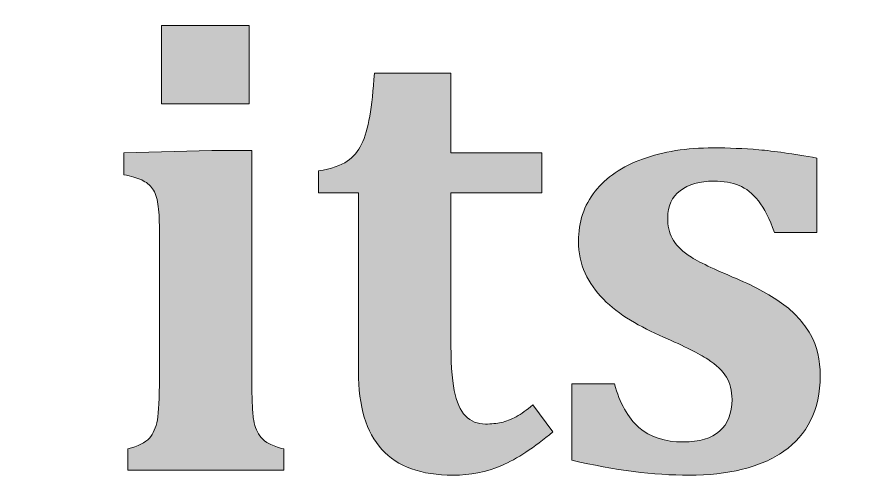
# Model space of a CAD drawing. Header units: inches. Extents: x 233 to 847, y -872 to -208.
# Drawn here: x 387.4 to 586.9, y -872.4 to -763.5 of the extents above; entities that cross this region are included whole.
import ezdxf

# ---------------------------------------------------------------- set-up
doc = ezdxf.new("R2010")
doc.units = ezdxf.units.IN
doc.header["$MEASUREMENT"] = 0
doc.layers.add('Layer 1', color=7, linetype='Continuous')

# ---------------------------------------------------------------- blocks, each defined once
blk = doc.blocks.new('block 3')
at = {"layer": 'Layer 1', "lineweight": 0}
blk.add_open_spline([(389.32, -520.78), (386.34, -520.78), (383.52, -520.71), (380.85, -520.56), (378.18, -520.41), (375.35, -520.19), (372.38, -519.89), (372.38, -519.89), (370.15, -519.89), (370.15, -519.89), (370.15, -519.89), (370.15, -520.78), (370.15, -520.78), (375.2, -523.16), (377.43, -525.98), (376.84, -529.25), (373.87, -548.26), (370.89, -566.31), (367.93, -583.39), (364.95, -600.48), (362.13, -616.74), (359.46, -632.19), (359.46, -632.19), (357.23, -645.11), (357.23, -645.11), (378.62, -645.41), (405.95, -642.29), (439.23, -635.75), (444.27, -634.57), (446.8, -635.31), (446.8, -637.98), (446.8, -640.65), (444.72, -644.07), (440.56, -648.23), (438.18, -650.61), (434.25, -652.84), (428.75, -654.91), (423.25, -657), (416.65, -659.08), (408.92, -661.15), (403.28, -662.34), (395.7, -663.31), (386.2, -664.05), (376.69, -664.79), (365.7, -665.16), (353.22, -665.16), (348.47, -688.94), (343.93, -711.06), (339.63, -731.56), (335.32, -752.06), (331.39, -770.48), (327.82, -786.82), (326.33, -792.76), (324.33, -797.21), (321.81, -800.19), (319.28, -803.15), (316.68, -804.64), (314.01, -804.64), (311.33, -804.64), (308.58, -803.6), (305.76, -801.52), (302.94, -799.44), (300.49, -796.85), (298.41, -793.73), (296.33, -790.61), (294.77, -787.26), (293.73, -783.7), (292.69, -780.14), (292.46, -777.01), (293.06, -774.34), (294.25, -768.4), (296.03, -760.6), (298.41, -750.95), (300.78, -741.3), (303.31, -730.23), (305.99, -717.75), (305.99, -717.75), (318.46, -664.72), (318.46, -664.72), (312.52, -665.02), (307.32, -665.02), (302.87, -664.72), (298.41, -664.43), (295.44, -663.68), (293.95, -662.49), (293.06, -661.6), (292.46, -660.04), (292.17, -657.81), (291.87, -655.58), (292.02, -653.28), (292.62, -650.9), (293.21, -648.53), (294.18, -646.38), (295.51, -644.44), (296.85, -642.51), (298.7, -641.54), (301.08, -641.54), (302.27, -641.54), (305.02, -641.92), (309.33, -642.66), (313.63, -643.4), (318.31, -643.48), (323.36, -642.88), (327.82, -622.98), (331.9, -603), (335.62, -582.95), (339.33, -562.89), (342.37, -544.11), (344.75, -526.57), (345.35, -522.12), (348.47, -519.6), (354.11, -519), (354.11, -519), (354.56, -518.11), (354.56, -518.11), (346.24, -516.92), (337.99, -515.88), (329.83, -514.99), (321.65, -514.1), (313.56, -513.65), (305.54, -513.65), (294.25, -513.65), (283.63, -515.07), (273.68, -517.89), (263.73, -520.71), (254.74, -526.13), (246.72, -534.15), (243.15, -538.01), (240.33, -540.1), (238.25, -540.39), (236.18, -540.69), (234.76, -540.1), (234.02, -538.61), (233.28, -537.12), (233.2, -534.89), (233.79, -531.92), (234.39, -528.96), (235.88, -526.13), (238.25, -523.45), (242.12, -517.81), (247.24, -513.14), (253.62, -509.42), (260.02, -505.71), (266.99, -502.81), (274.57, -500.73), (282.14, -498.65), (290.17, -497.16), (298.63, -496.27), (307.1, -495.38), (315.64, -494.93), (324.26, -494.93), (333.76, -494.93), (343.04, -495.31), (352.11, -496.05), (361.17, -496.8), (369.41, -497.46), (376.84, -498.05), (376.84, -498.05), (389.76, -499.39), (389.76, -499.39), (401.94, -499.99), (415.01, -500.51), (428.98, -500.95), (442.94, -501.4), (456.75, -501.62), (470.42, -501.62), (483.19, -501.62), (495.52, -501.4), (507.41, -500.95), (519.29, -500.51), (529.83, -499.61), (539.05, -498.28), (548.25, -496.94), (555.61, -495.23), (561.1, -493.15), (566.6, -491.08), (569.5, -488.4), (569.8, -485.13), (570.09, -481.27), (566.52, -476.96), (559.1, -472.21), (561.47, -470.13), (564.45, -469.09), (568.01, -469.09), (571.58, -469.09), (574.92, -469.98), (578.04, -471.76), (581.16, -473.55), (583.53, -476.15), (585.17, -479.56), (586.8, -482.98), (586.88, -487.07), (585.39, -491.82), (583.01, -499.54), (578.93, -505.93), (573.14, -510.98), (567.34, -516.03), (560.36, -519.97), (552.19, -522.79), (544.02, -525.61), (534.96, -527.62), (525.01, -528.8), (515.05, -529.99), (505.03, -530.58), (494.93, -530.58), (480.07, -530.58), (465.52, -529.77), (451.26, -528.13), (437, -526.5), (424.37, -524.94), (413.38, -523.45), (408.03, -522.86), (403.28, -522.27), (399.12, -521.67), (394.96, -521.08), (391.69, -520.78), (389.32, -520.78)], degree=3, knots=[0, 0, 0, 0, 1, 1, 1, 2, 2, 2, 3, 3, 3, 4, 4, 4, 5, 5, 5, 6, 6, 6, 7, 7, 7, 8, 8, 8, 9, 9, 9, 10, 10, 10, 11, 11, 11, 12, 12, 12, 13, 13, 13, 14, 14, 14, 15, 15, 15, 16, 16, 16, 17, 17, 17, 18, 18, 18, 19, 19, 19, 20, 20, 20, 21, 21, 21, 22, 22, 22, 23, 23, 23, 24, 24, 24, 25, 25, 25, 26, 26, 26, 27, 27, 27, 28, 28, 28, 29, 29, 29, 30, 30, 30, 31, 31, 31, 32, 32, 32, 33, 33, 33, 34, 34, 34, 35, 35, 35, 36, 36, 36, 37, 37, 37, 38, 38, 38, 39, 39, 39, 40, 40, 40, 41, 41, 41, 42, 42, 42, 43, 43, 43, 44, 44, 44, 45, 45, 45, 46, 46, 46, 47, 47, 47, 48, 48, 48, 49, 49, 49, 50, 50, 50, 51, 51, 51, 52, 52, 52, 53, 53, 53, 54, 54, 54, 55, 55, 55, 56, 56, 56, 57, 57, 57, 58, 58, 58, 59, 59, 59, 60, 60, 60, 61, 61, 61, 62, 62, 62, 63, 63, 63, 64, 64, 64, 65, 65, 65, 66, 66, 66, 67, 67, 67, 68, 68, 68, 69, 69, 69, 70, 70, 70, 71, 71, 71, 72, 72, 72, 72], dxfattribs=at)
blk = doc.blocks.new('block 7')
at = {"layer": 'Layer 1', "true_color": 0x040404}
h = blk.add_hatch(color=18, dxfattribs=at)
h.dxf.hatch_style = 2
edge = h.paths.add_edge_path()
edge.add_spline(control_points=[(413.72, -866.14), (416.2, -865.48), (417.91, -864.62), (418.85, -863.56), (419.78, -862.5), (420.42, -861.05), (420.75, -859.23), (421.07, -857.41), (421.24, -854.09), (421.24, -849.28), (421.24, -849.28), (421.24, -813.98), (421.24, -813.98), (421.24, -811.5), (421.13, -809.5), (420.9, -807.98), (420.67, -806.46), (420.24, -805.24), (419.61, -804.33), (418.97, -803.42), (418.11, -802.73), (417.03, -802.24), (415.94, -801.77), (414.53, -801.35), (412.81, -800.99), (412.81, -800.99), (412.81, -795.83), (412.81, -795.83), (412.81, -795.83), (433.69, -795.22), (433.69, -795.22), (433.69, -795.22), (443.18, -795.22), (443.18, -795.22), (443.18, -795.22), (443.18, -849.21), (443.18, -849.21), (443.18, -852.04), (443.22, -854.23), (443.3, -855.78), (443.37, -857.32), (443.49, -858.51), (443.64, -859.35), (443.79, -860.18), (444.01, -860.93), (444.28, -861.58), (444.56, -862.24), (444.93, -862.85), (445.39, -863.41), (445.84, -863.96), (446.5, -864.47), (447.36, -864.93), (448.22, -865.38), (449.36, -865.79), (450.78, -866.14), (450.78, -866.14), (450.78, -871.15), (450.78, -871.15), (450.78, -871.15), (413.72, -871.15), (413.72, -871.15), (413.72, -871.15), (413.72, -866.14), (413.72, -866.14)], knot_values=[0, 0, 0, 0, 1, 1, 1, 2, 2, 2, 3, 3, 3, 4, 4, 4, 5, 5, 5, 6, 6, 6, 7, 7, 7, 8, 8, 8, 9, 9, 9, 10, 10, 10, 11, 11, 11, 12, 12, 12, 13, 13, 13, 14, 14, 14, 15, 15, 15, 16, 16, 16, 17, 17, 17, 18, 18, 18, 19, 19, 19, 20, 20, 20, 21, 21, 21, 21], degree=3, periodic=1)
h.paths.add_polyline_path([(442.58, -765.53), (442.58, -784.14), (421.77, -784.14), (421.77, -765.53)])
h = blk.add_hatch(color=18, dxfattribs=at)
h.dxf.hatch_style = 2
edge = h.paths.add_edge_path()
edge.add_spline(control_points=[(514.64, -862.04), (510.18, -865.84), (506.13, -868.51), (502.49, -870.05), (498.84, -871.59), (494.99, -872.37), (490.94, -872.37), (483.4, -872.37), (477.77, -870.33), (474.05, -866.25), (470.33, -862.18), (468.47, -856.02), (468.47, -847.77), (468.47, -847.77), (468.47, -805.32), (468.47, -805.32), (468.47, -805.32), (458.98, -805.32), (458.98, -805.32), (458.98, -805.32), (458.98, -800.08), (458.98, -800.08), (462.06, -799.58), (464.34, -798.82), (465.81, -797.8), (467.28, -796.79), (468.42, -795.44), (469.23, -793.74), (470.04, -792.05), (470.68, -789.83), (471.16, -787.1), (471.65, -784.36), (472.01, -780.95), (472.27, -776.85), (472.27, -776.85), (490.41, -776.85), (490.41, -776.85), (490.41, -776.85), (490.41, -795.83), (490.41, -795.83), (490.41, -795.83), (512.05, -795.83), (512.05, -795.83), (512.05, -795.83), (512.05, -805.32), (512.05, -805.32), (512.05, -805.32), (490.41, -805.32), (490.41, -805.32), (490.41, -805.32), (490.41, -839.57), (490.41, -839.57), (490.41, -845.29), (490.68, -849.51), (491.21, -852.24), (491.74, -854.98), (492.64, -856.99), (493.91, -858.28), (495.17, -859.57), (496.74, -860.22), (498.61, -860.22), (500.03, -860.22), (501.3, -860.09), (502.41, -859.84), (503.52, -859.59), (504.7, -859.13), (505.94, -858.47), (507.18, -857.81), (508.48, -856.88), (509.85, -855.66), (509.85, -855.66), (514.64, -862.04), (514.64, -862.04)], knot_values=[0, 0, 0, 0, 1, 1, 1, 2, 2, 2, 3, 3, 3, 4, 4, 4, 5, 5, 5, 6, 6, 6, 7, 7, 7, 8, 8, 8, 9, 9, 9, 10, 10, 10, 11, 11, 11, 12, 12, 12, 13, 13, 13, 14, 14, 14, 15, 15, 15, 16, 16, 16, 17, 17, 17, 18, 18, 18, 19, 19, 19, 20, 20, 20, 21, 21, 21, 22, 22, 22, 23, 23, 23, 24, 24, 24, 24], degree=3, periodic=1)
h = blk.add_hatch(color=18, dxfattribs=at)
h.dxf.hatch_style = 2
edge = h.paths.add_edge_path()
edge.add_spline(control_points=[(529.29, -850.65), (530.5, -855.26), (532.43, -858.71), (535.06, -861.02), (537.69, -863.32), (541.21, -864.47), (545.61, -864.47), (549.41, -864.47), (552.28, -863.61), (554.23, -861.89), (556.18, -860.17), (557.16, -857.66), (557.16, -854.37), (557.16, -852.3), (556.71, -850.53), (555.83, -849.06), (554.94, -847.59), (553.47, -846.18), (551.42, -844.84), (549.37, -843.5), (545.87, -841.74), (540.91, -839.57), (538.12, -838.35), (535.5, -837.01), (533.05, -835.54), (530.59, -834.07), (528.45, -832.42), (526.63, -830.57), (524.81, -828.72), (523.37, -826.66), (522.3, -824.38), (521.24, -822.1), (520.71, -819.57), (520.71, -816.79), (520.71, -812.23), (522.03, -808.28), (524.66, -804.94), (527.29, -801.6), (531.05, -799.04), (535.93, -797.27), (540.82, -795.5), (546.4, -794.61), (552.68, -794.61), (556.37, -794.61), (559.99, -794.77), (563.53, -795.07), (567.08, -795.37), (571.66, -796.03), (577.28, -797.04), (577.28, -797.04), (577.28, -814.74), (577.28, -814.74), (577.28, -814.74), (567.25, -814.74), (567.25, -814.74), (566.09, -811.5), (564.81, -808.99), (563.42, -807.22), (562.03, -805.45), (560.5, -804.22), (558.83, -803.54), (557.16, -802.85), (555.16, -802.51), (552.83, -802.51), (549.49, -802.51), (546.83, -803.27), (544.86, -804.79), (542.88, -806.31), (541.89, -808.43), (541.89, -811.17), (541.89, -813.09), (542.25, -814.74), (542.96, -816.1), (543.67, -817.47), (544.93, -818.8), (546.75, -820.09), (548.57, -821.38), (552.09, -823.11), (557.31, -825.29), (562.07, -827.26), (565.94, -829.33), (568.93, -831.48), (571.91, -833.63), (574.19, -836.11), (575.76, -838.92), (577.33, -841.73), (578.11, -845.01), (578.11, -848.75), (578.11, -852.85), (577.35, -856.38), (575.83, -859.35), (574.32, -862.31), (572.19, -864.75), (569.46, -866.67), (566.72, -868.6), (563.45, -870.03), (559.62, -870.96), (555.8, -871.9), (551.59, -872.37), (546.98, -872.37), (538.63, -872.37), (529.34, -871.18), (519.11, -868.8), (519.11, -868.8), (519.11, -850.65), (519.11, -850.65), (519.11, -850.65), (529.29, -850.65), (529.29, -850.65)], knot_values=[0, 0, 0, 0, 1, 1, 1, 2, 2, 2, 3, 3, 3, 4, 4, 4, 5, 5, 5, 6, 6, 6, 7, 7, 7, 8, 8, 8, 9, 9, 9, 10, 10, 10, 11, 11, 11, 12, 12, 12, 13, 13, 13, 14, 14, 14, 15, 15, 15, 16, 16, 16, 17, 17, 17, 18, 18, 18, 19, 19, 19, 20, 20, 20, 21, 21, 21, 22, 22, 22, 23, 23, 23, 24, 24, 24, 25, 25, 25, 26, 26, 26, 27, 27, 27, 28, 28, 28, 29, 29, 29, 30, 30, 30, 31, 31, 31, 32, 32, 32, 33, 33, 33, 34, 34, 34, 35, 35, 35, 36, 36, 36, 36], degree=3, periodic=1)
at = {"layer": 'Layer 1', "lineweight": 0}
blk.add_lwpolyline([(442.58, -765.53), (442.58, -784.14), (421.77, -784.14), (421.77, -765.53), (442.58, -765.53)], dxfattribs=at)
for points, knots in [([(514.64, -862.04), (510.18, -865.84), (506.13, -868.51), (502.49, -870.05), (498.84, -871.59), (494.99, -872.37), (490.94, -872.37), (483.4, -872.37), (477.77, -870.33), (474.05, -866.25), (470.33, -862.18), (468.47, -856.02), (468.47, -847.77), (468.47, -847.77), (468.47, -805.32), (468.47, -805.32), (468.47, -805.32), (458.98, -805.32), (458.98, -805.32), (458.98, -805.32), (458.98, -800.08), (458.98, -800.08), (462.06, -799.58), (464.34, -798.82), (465.81, -797.8), (467.28, -796.79), (468.42, -795.44), (469.23, -793.74), (470.04, -792.05), (470.68, -789.83), (471.16, -787.1), (471.65, -784.36), (472.01, -780.95), (472.27, -776.85), (472.27, -776.85), (490.41, -776.85), (490.41, -776.85), (490.41, -776.85), (490.41, -795.83), (490.41, -795.83), (490.41, -795.83), (512.05, -795.83), (512.05, -795.83), (512.05, -795.83), (512.05, -805.32), (512.05, -805.32), (512.05, -805.32), (490.41, -805.32), (490.41, -805.32), (490.41, -805.32), (490.41, -839.57), (490.41, -839.57), (490.41, -845.29), (490.68, -849.51), (491.21, -852.24), (491.74, -854.98), (492.64, -856.99), (493.91, -858.28), (495.17, -859.57), (496.74, -860.22), (498.61, -860.22), (500.03, -860.22), (501.3, -860.09), (502.41, -859.84), (503.52, -859.59), (504.7, -859.13), (505.94, -858.47), (507.18, -857.81), (508.48, -856.88), (509.85, -855.66), (509.85, -855.66), (514.64, -862.04), (514.64, -862.04)], [0, 0, 0, 0, 1, 1, 1, 2, 2, 2, 3, 3, 3, 4, 4, 4, 5, 5, 5, 6, 6, 6, 7, 7, 7, 8, 8, 8, 9, 9, 9, 10, 10, 10, 11, 11, 11, 12, 12, 12, 13, 13, 13, 14, 14, 14, 15, 15, 15, 16, 16, 16, 17, 17, 17, 18, 18, 18, 19, 19, 19, 20, 20, 20, 21, 21, 21, 22, 22, 22, 23, 23, 23, 24, 24, 24, 24]), ([(413.72, -866.14), (416.2, -865.48), (417.91, -864.62), (418.85, -863.56), (419.78, -862.5), (420.42, -861.05), (420.75, -859.23), (421.07, -857.41), (421.24, -854.09), (421.24, -849.28), (421.24, -849.28), (421.24, -813.98), (421.24, -813.98), (421.24, -811.5), (421.13, -809.5), (420.9, -807.98), (420.67, -806.46), (420.24, -805.24), (419.61, -804.33), (418.97, -803.42), (418.11, -802.73), (417.03, -802.24), (415.94, -801.77), (414.53, -801.35), (412.81, -800.99), (412.81, -800.99), (412.81, -795.83), (412.81, -795.83), (412.81, -795.83), (433.69, -795.22), (433.69, -795.22), (433.69, -795.22), (443.18, -795.22), (443.18, -795.22), (443.18, -795.22), (443.18, -849.21), (443.18, -849.21), (443.18, -852.04), (443.22, -854.23), (443.3, -855.78), (443.37, -857.32), (443.49, -858.51), (443.64, -859.35), (443.79, -860.18), (444.01, -860.93), (444.28, -861.58), (444.56, -862.24), (444.93, -862.85), (445.39, -863.41), (445.84, -863.96), (446.5, -864.47), (447.36, -864.93), (448.22, -865.38), (449.36, -865.79), (450.78, -866.14), (450.78, -866.14), (450.78, -871.15), (450.78, -871.15), (450.78, -871.15), (413.72, -871.15), (413.72, -871.15), (413.72, -871.15), (413.72, -866.14), (413.72, -866.14)], [0, 0, 0, 0, 1, 1, 1, 2, 2, 2, 3, 3, 3, 4, 4, 4, 5, 5, 5, 6, 6, 6, 7, 7, 7, 8, 8, 8, 9, 9, 9, 10, 10, 10, 11, 11, 11, 12, 12, 12, 13, 13, 13, 14, 14, 14, 15, 15, 15, 16, 16, 16, 17, 17, 17, 18, 18, 18, 19, 19, 19, 20, 20, 20, 21, 21, 21, 21]), ([(529.29, -850.65), (530.5, -855.26), (532.43, -858.71), (535.06, -861.02), (537.69, -863.32), (541.21, -864.47), (545.61, -864.47), (549.41, -864.47), (552.28, -863.61), (554.23, -861.89), (556.18, -860.17), (557.16, -857.66), (557.16, -854.37), (557.16, -852.3), (556.71, -850.53), (555.83, -849.06), (554.94, -847.59), (553.47, -846.18), (551.42, -844.84), (549.37, -843.5), (545.87, -841.74), (540.91, -839.57), (538.12, -838.35), (535.5, -837.01), (533.05, -835.54), (530.59, -834.07), (528.45, -832.42), (526.63, -830.57), (524.81, -828.72), (523.37, -826.66), (522.3, -824.38), (521.24, -822.1), (520.71, -819.57), (520.71, -816.79), (520.71, -812.23), (522.03, -808.28), (524.66, -804.94), (527.29, -801.6), (531.05, -799.04), (535.93, -797.27), (540.82, -795.5), (546.4, -794.61), (552.68, -794.61), (556.37, -794.61), (559.99, -794.77), (563.53, -795.07), (567.08, -795.37), (571.66, -796.03), (577.28, -797.04), (577.28, -797.04), (577.28, -814.74), (577.28, -814.74), (577.28, -814.74), (567.25, -814.74), (567.25, -814.74), (566.09, -811.5), (564.81, -808.99), (563.42, -807.22), (562.03, -805.45), (560.5, -804.22), (558.83, -803.54), (557.16, -802.85), (555.16, -802.51), (552.83, -802.51), (549.49, -802.51), (546.83, -803.27), (544.86, -804.79), (542.88, -806.31), (541.89, -808.43), (541.89, -811.17), (541.89, -813.09), (542.25, -814.74), (542.96, -816.1), (543.67, -817.47), (544.93, -818.8), (546.75, -820.09), (548.57, -821.38), (552.09, -823.11), (557.31, -825.29), (562.07, -827.26), (565.94, -829.33), (568.93, -831.48), (571.91, -833.63), (574.19, -836.11), (575.76, -838.92), (577.33, -841.73), (578.11, -845.01), (578.11, -848.75), (578.11, -852.85), (577.35, -856.38), (575.83, -859.35), (574.32, -862.31), (572.19, -864.75), (569.46, -866.67), (566.72, -868.6), (563.45, -870.03), (559.62, -870.96), (555.8, -871.9), (551.59, -872.37), (546.98, -872.37), (538.63, -872.37), (529.34, -871.18), (519.11, -868.8), (519.11, -868.8), (519.11, -850.65), (519.11, -850.65), (519.11, -850.65), (529.29, -850.65), (529.29, -850.65)], [0, 0, 0, 0, 1, 1, 1, 2, 2, 2, 3, 3, 3, 4, 4, 4, 5, 5, 5, 6, 6, 6, 7, 7, 7, 8, 8, 8, 9, 9, 9, 10, 10, 10, 11, 11, 11, 12, 12, 12, 13, 13, 13, 14, 14, 14, 15, 15, 15, 16, 16, 16, 17, 17, 17, 18, 18, 18, 19, 19, 19, 20, 20, 20, 21, 21, 21, 22, 22, 22, 23, 23, 23, 24, 24, 24, 25, 25, 25, 26, 26, 26, 27, 27, 27, 28, 28, 28, 29, 29, 29, 30, 30, 30, 31, 31, 31, 32, 32, 32, 33, 33, 33, 34, 34, 34, 35, 35, 35, 36, 36, 36, 36])]:
    blk.add_open_spline(points, degree=3, knots=knots, dxfattribs=at)
blk = doc.blocks.new('block 4')
at = {"layer": 'Layer 1'}
blk.add_blockref('block 7', (0, 0), dxfattribs=at)
blk = doc.blocks.new('block 2')
at = {"layer": 'Layer 1'}
for name in ['block 4', 'block 3']:
    blk.add_blockref(name, (0, 0), dxfattribs=at)

msp = doc.modelspace()

# ---------------------------------------------------------------- block references
at = {"layer": 'Layer 1'}
msp.add_blockref('block 2', (0, 0), dxfattribs=at)

doc.saveas('drawing.dxf')
